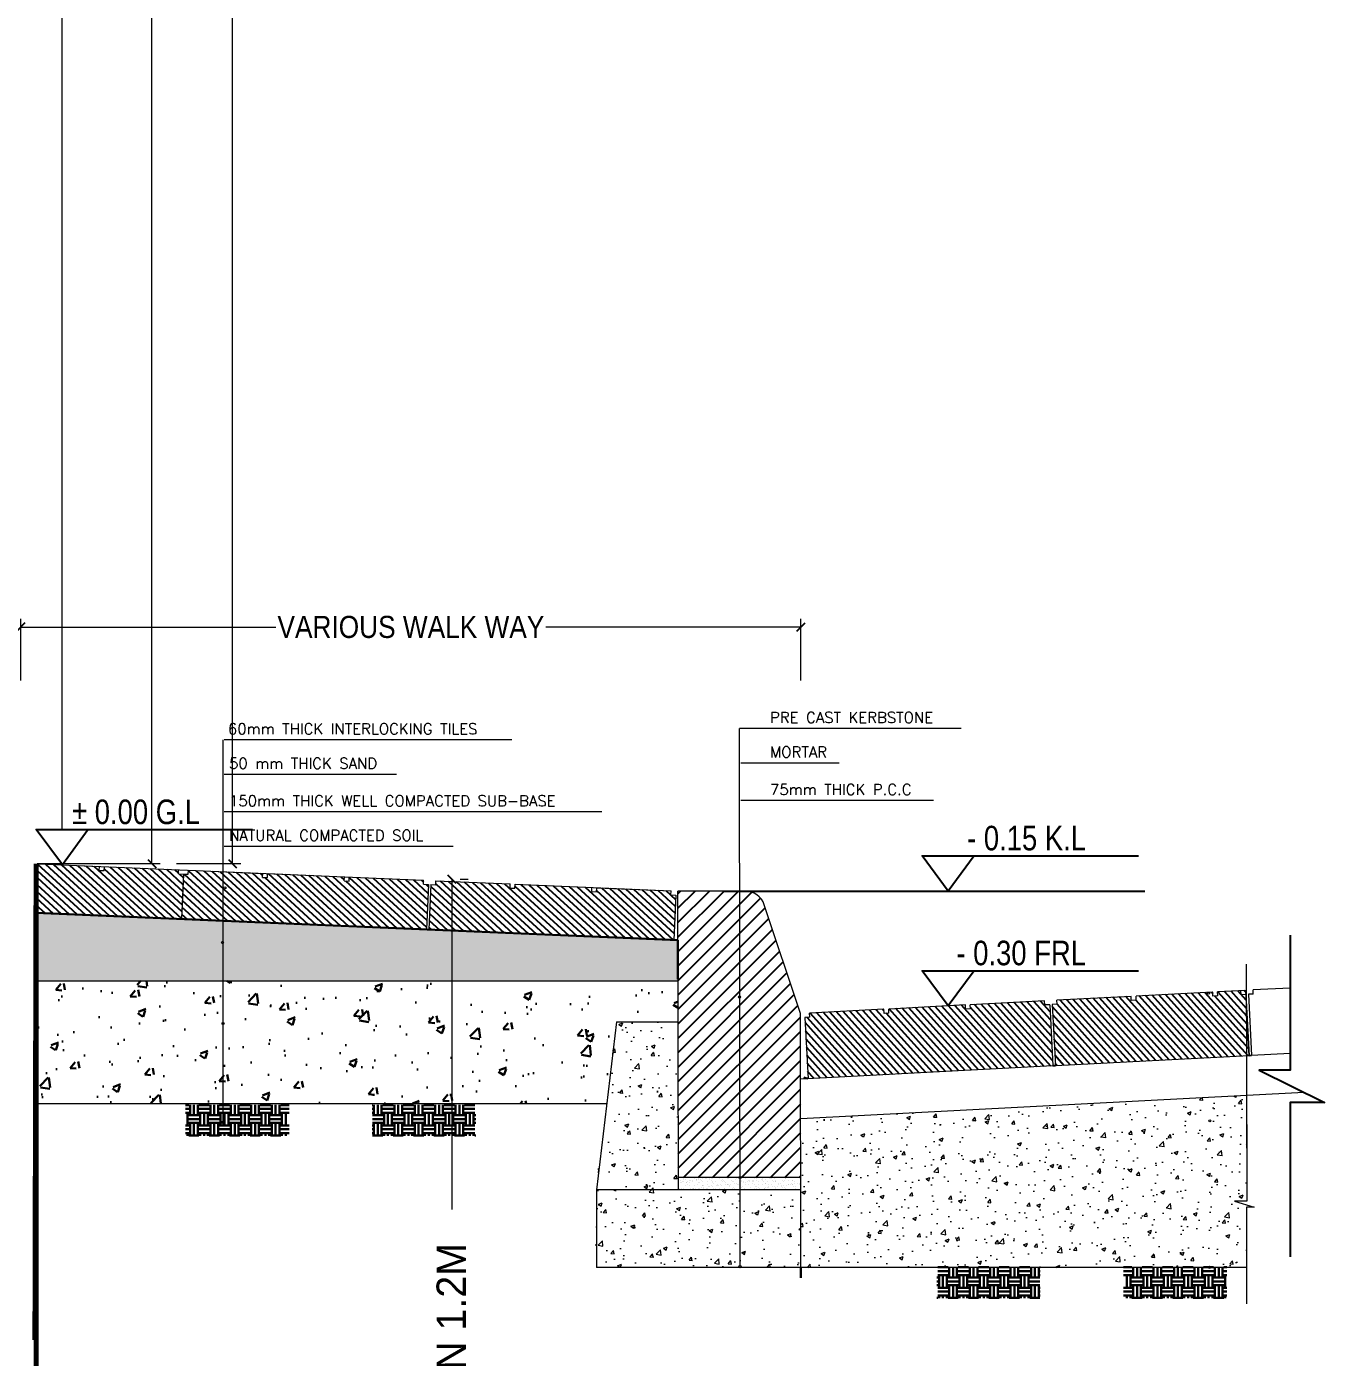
# Model space of a CAD drawing. Header units: centimetres. Extents: x 7997 to 116674, y 1017 to 13844.
# Drawn here: x 111344 to 112137, y 8931 to 9744 of the extents above; entities that cross this region are included whole.
import ezdxf

# ---------------------------------------------------------------- set-up
doc = ezdxf.new("R2010")
doc.units = ezdxf.units.CM
doc.header["$LTSCALE"] = 200
doc.header["$PDMODE"] = 2
for name, color, linetype in [('A_DIM-AXIS', 1, 'Continuous'), ('COL', 1, 'Continuous'), ('DIM', 11, 'Continuous'), ('L-LANDSCAPE', 11, 'Continuous'), ('MAMBARENE', 7, 'Continuous')]:
    doc.layers.add(name, color=color, linetype=linetype)
for name, color, linetype, lineweight in [('HAT', 8, 'Continuous', 9), ('HATCH', 8, 'Continuous', 5), ('TEXT', 6, 'Continuous', 18), ('W', 2, 'Continuous', 20), ('WALL', 3, 'Continuous', 25), ('WLL', 6, 'Continuous', 30)]:
    doc.layers.add(name, color=color, linetype=linetype, lineweight=lineweight)
doc.styles.add('ROMANS', font='romans.shx', dxfattribs={"width": 0.8})
doc.styles.add('T2', font='')
doc.styles.add('XX-Z6-101$0$Arial-0.8', font='arial.ttf', dxfattribs={"width": 0.8})
doc.styles.get('T2').set_extended_font_data('Elisia')
doc.dimstyles.new('5TH', dxfattribs={"dimtxt": 18, "dimasz": 5, "dimexe": 5, "dimexo": 10, "dimgap": 1, "dimtad": 0, "dimdec": 0, "dimlfac": 0.2, "dimdsep": 46, "dimtxsty": 'T2', "dimblk1": 'OBLIQUE', "dimblk2": 'OBLIQUE', "dimsah": 1, "dimcen": 0.09, "dimclrd": 4, "dimclre": 4, "dimclrt": 11, "dimadec": 0, "dimazin": 0, "dimtfac": 1, "dimtdec": 0, "dimtofl": 0, "dimtmove": 1, "dimatfit": 2, "dimldrblk": 'OPEN30', "dimfxl": 0, "dimtolj": 1, "dimtzin": 0, "dimlwd": 5, "dimlwe": 5, "dimarcsym": 0})
doc.dimstyles.new('NORMAL', dxfattribs={"dimtxt": 18, "dimasz": 5, "dimexe": 5, "dimexo": 5, "dimgap": 1, "dimtad": 0, "dimdec": 0, "dimdsep": 46, "dimtxsty": 'T2', "dimblk1": 'OBLIQUE', "dimblk2": 'OBLIQUE', "dimsah": 1, "dimcen": 0.09, "dimclrd": 4, "dimclre": 4, "dimclrt": 6, "dimadec": 0, "dimazin": 0, "dimtfac": 1, "dimtdec": 0, "dimtofl": 0, "dimtmove": 1, "dimatfit": 2, "dimldrblk": 'OPEN30', "dimfxl": 0, "dimtolj": 1, "dimtzin": 0, "dimlwd": 5, "dimlwe": 5, "dimarcsym": 0})

# ---------------------------------------------------------------- blocks, each defined once
blk = doc.blocks.new('_OBLIQUE')
at = {"color": 0, "linetype": 'ByBlock'}
blk.add_line((-0.5, -0.5), (0.5, 0.5), dxfattribs=at)
blk = doc.blocks.new('*D1569')
at = {"layer": 'COL', "color": 4, "lineweight": 5, "transparency": 16777216}
for p, q in [((111350.91, 10533.1), (111426, 10533.1)), ((111421, 10533.1), (111421, 9907.01)), ((111421, 9232.64), (111421, 9858.73)), ((111350.91, 9232.64), (111426, 9232.64))]:
    blk.add_line(p, q, dxfattribs=at)
at = {"layer": 'Defpoints', "color": 0, "transparency": 16777216}
for p in [(111340.91, 10533.1, 0.17), (111340.91, 9232.64), (111421, 9232.64)]:
    blk.add_point(p, dxfattribs=at)
at = {"layer": 'COL', "color": 4, "lineweight": 5, "transparency": 16777216, "xscale": 5, "yscale": 5, "zscale": 5}
for p, rotation in [((111421, 10533.1), 90), ((111421, 9232.64), 270)]:
    blk.add_blockref('_OBLIQUE', p, dxfattribs=dict(at, rotation=rotation))
at = {"layer": 'COL', "color": 11, "transparency": 16777216, "insert": (111421, 9882.87), "char_height": 18, "attachment_point": 5, "rotation": 90, "style": 'T2'}
blk.add_mtext('\\A1;260', dxfattribs=at)
blk = doc.blocks.new('_Open30')
at = {"color": 0, "linetype": 'ByBlock', "lineweight": -2}
for p, q in [((-1, 0.27), (0, 0)), ((0, 0), (-1, -0.27)), ((0, 0), (-1, 0))]:
    blk.add_line(p, q, dxfattribs=at)
blk = doc.blocks.new('*D1570')
at = {"layer": 'COL', "color": 4, "lineweight": 5, "transparency": 16777216}
for p, q in [((111436, 10633.1), (111475.25, 10633.1)), ((111470.25, 10633.1), (111470.25, 9957.01)), ((111470.25, 9232.64), (111470.25, 9908.73)), ((111436, 9232.64), (111475.25, 9232.64))]:
    blk.add_line(p, q, dxfattribs=at)
at = {"layer": 'Defpoints', "color": 0, "transparency": 16777216}
for p in [(111426, 10633.1, 0.17), (111426, 9232.64), (111470.25, 9232.64)]:
    blk.add_point(p, dxfattribs=at)
at = {"layer": 'COL', "color": 4, "lineweight": 5, "transparency": 16777216, "xscale": 5, "yscale": 5, "zscale": 5}
for p, rotation in [((111470.25, 10633.1), 90), ((111470.25, 9232.64), 270)]:
    blk.add_blockref('_OBLIQUE', p, dxfattribs=dict(at, rotation=rotation))
at = {"layer": 'COL', "color": 11, "transparency": 16777216, "insert": (111470.25, 9932.87), "char_height": 18, "attachment_point": 5, "rotation": 90, "style": 'T2'}
blk.add_mtext('\\A1;280', dxfattribs=at)
blk = doc.blocks.new('*X1551')
at = {"color": 0}
for p, q in [((-5507.6, 1093.8), (-5500, 1093.8)), ((-5507.6, 1084.4), (-5500, 1084.4)), ((-5507.6, 1075), (-5500, 1075)), ((-5496.9, 1071.9), (-5496.9, 1094.5)), ((-5487.5, 1071.9), (-5487.5, 1094.5)), ((-5478.1, 1071.9), (-5478.1, 1094.5)), ((-5475, 1093.8), (-5450, 1093.8)), ((-5475, 1084.4), (-5450, 1084.4)), ((-5475, 1075), (-5450, 1075)), ((-5446.9, 1071.9), (-5446.9, 1094.5)), ((-5437.5, 1071.9), (-5437.5, 1094.5)), ((-5428.1, 1071.9), (-5428.1, 1094.5)), ((-5425, 1093.8), (-5400, 1093.8)), ((-5425, 1084.4), (-5400, 1084.4)), ((-5425, 1075), (-5400, 1075)), ((-5396.9, 1071.9), (-5396.9, 1094.5)), ((-5387.5, 1071.9), (-5387.5, 1094.5)), ((-5378.1, 1071.9), (-5378.1, 1094.5)), ((-5375, 1093.8), (-5350, 1093.8)), ((-5375, 1084.4), (-5350, 1084.4)), ((-5375, 1075), (-5350, 1075)), ((-5346.9, 1071.9), (-5346.9, 1094.5)), ((-5337.5, 1071.9), (-5337.5, 1094.5)), ((-5328.1, 1071.9), (-5328.1, 1094.5)), ((-5325, 1093.8), (-5300, 1093.8)), ((-5325, 1084.4), (-5300, 1084.4)), ((-5325, 1075), (-5300, 1075)), ((-5296.9, 1071.9), (-5296.9, 1094.5)), ((-5287.5, 1071.9), (-5287.5, 1094.5)), ((-5278.1, 1071.9), (-5278.1, 1094.5)), ((-5275, 1093.8), (-5254.4, 1093.8)), ((-5275, 1084.4), (-5254.4, 1084.4)), ((-5275, 1075), (-5254.4, 1075)), ((-5050.8, 1093.8), (-5050, 1093.8)), ((-5050.8, 1084.4), (-5050, 1084.4)), ((-5050.8, 1075), (-5050, 1075)), ((-5046.9, 1071.9), (-5046.9, 1094.5)), ((-5037.5, 1071.9), (-5037.5, 1094.5)), ((-5028.1, 1071.9), (-5028.1, 1094.5)), ((-5025, 1093.8), (-5000, 1093.8)), ((-5025, 1084.4), (-5000, 1084.4)), ((-5025, 1075), (-5000, 1075)), ((-4996.9, 1071.9), (-4996.9, 1094.5)), ((-4987.5, 1071.9), (-4987.5, 1094.5)), ((-4978.1, 1071.9), (-4978.1, 1094.5)), ((-4975, 1093.8), (-4950, 1093.8)), ((-4975, 1084.4), (-4950, 1084.4)), ((-4975, 1075), (-4950, 1075)), ((-4946.9, 1071.9), (-4946.9, 1094.5)), ((-4937.5, 1071.9), (-4937.5, 1094.5)), ((-4928.1, 1071.9), (-4928.1, 1094.5)), ((-4925, 1093.8), (-4900, 1093.8)), ((-4925, 1084.4), (-4900, 1084.4)), ((-4925, 1075), (-4900, 1075)), ((-4896.9, 1071.9), (-4896.9, 1094.5)), ((-4887.5, 1071.9), (-4887.5, 1094.5)), ((-4878.1, 1071.9), (-4878.1, 1094.5)), ((-4875, 1093.8), (-4850, 1093.8)), ((-4875, 1084.4), (-4850, 1084.4)), ((-4875, 1075), (-4850, 1075)), ((-4846.9, 1071.9), (-4846.9, 1094.5)), ((-4837.5, 1071.9), (-4837.5, 1094.5)), ((-4828.1, 1071.9), (-4828.1, 1094.5)), ((-4825, 1093.8), (-4800, 1093.8)), ((-4825, 1084.4), (-4800, 1084.4)), ((-4825, 1075), (-4800, 1075)), ((-5507.6, 1043.8), (-5500, 1043.8)), ((-5503.1, 1046.9), (-5503.1, 1071.9)), ((-5500, 1068.8), (-5475, 1068.8)), ((-5500, 1059.4), (-5475, 1059.4)), ((-5500, 1050), (-5475, 1050)), ((-5496.9, 1021.9), (-5496.9, 1046.9)), ((-5487.5, 1021.9), (-5487.5, 1046.9)), ((-5478.1, 1021.9), (-5478.1, 1046.9)), ((-5475, 1043.8), (-5450, 1043.8)), ((-5471.9, 1046.9), (-5471.9, 1071.9)), ((-5462.5, 1046.9), (-5462.5, 1071.9)), ((-5453.1, 1046.9), (-5453.1, 1071.9)), ((-5450, 1068.8), (-5425, 1068.8)), ((-5450, 1059.4), (-5425, 1059.4)), ((-5450, 1050), (-5425, 1050)), ((-5446.9, 1021.9), (-5446.9, 1046.9)), ((-5437.5, 1021.9), (-5437.5, 1046.9)), ((-5428.1, 1021.9), (-5428.1, 1046.9)), ((-5425, 1043.8), (-5400, 1043.8)), ((-5421.9, 1046.9), (-5421.9, 1071.9)), ((-5412.5, 1046.9), (-5412.5, 1071.9)), ((-5403.1, 1046.9), (-5403.1, 1071.9)), ((-5400, 1068.8), (-5375, 1068.8)), ((-5400, 1059.4), (-5375, 1059.4)), ((-5400, 1050), (-5375, 1050)), ((-5396.9, 1021.9), (-5396.9, 1046.9)), ((-5387.5, 1021.9), (-5387.5, 1046.9)), ((-5378.1, 1021.9), (-5378.1, 1046.9)), ((-5375, 1043.8), (-5350, 1043.8)), ((-5371.9, 1046.9), (-5371.9, 1071.9)), ((-5362.5, 1046.9), (-5362.5, 1071.9)), ((-5353.1, 1046.9), (-5353.1, 1071.9)), ((-5350, 1068.8), (-5325, 1068.8)), ((-5350, 1059.4), (-5325, 1059.4)), ((-5350, 1050), (-5325, 1050)), ((-5346.9, 1021.9), (-5346.9, 1046.9)), ((-5337.5, 1021.9), (-5337.5, 1046.9)), ((-5328.1, 1021.9), (-5328.1, 1046.9)), ((-5325, 1043.8), (-5300, 1043.8)), ((-5321.9, 1046.9), (-5321.9, 1071.9)), ((-5312.5, 1046.9), (-5312.5, 1071.9)), ((-5303.1, 1046.9), (-5303.1, 1071.9)), ((-5300, 1068.8), (-5275, 1068.8)), ((-5300, 1059.4), (-5275, 1059.4)), ((-5300, 1050), (-5275, 1050)), ((-5296.9, 1021.9), (-5296.9, 1046.9)), ((-5287.5, 1021.9), (-5287.5, 1046.9)), ((-5278.1, 1021.9), (-5278.1, 1046.9)), ((-5275, 1043.8), (-5254.4, 1043.8)), ((-5271.9, 1046.9), (-5271.9, 1071.9)), ((-5262.5, 1046.9), (-5262.5, 1071.9)), ((-5050.8, 1043.8), (-5050, 1043.8)), ((-5050, 1068.8), (-5025, 1068.8)), ((-5050, 1059.4), (-5025, 1059.4)), ((-5050, 1050), (-5025, 1050)), ((-5046.9, 1021.9), (-5046.9, 1046.9)), ((-5037.5, 1021.9), (-5037.5, 1046.9)), ((-5028.1, 1021.9), (-5028.1, 1046.9)), ((-5025, 1043.8), (-5000, 1043.8)), ((-5021.9, 1046.9), (-5021.9, 1071.9)), ((-5012.5, 1046.9), (-5012.5, 1071.9)), ((-5003.1, 1046.9), (-5003.1, 1071.9)), ((-5000, 1068.8), (-4975, 1068.8)), ((-5000, 1059.4), (-4975, 1059.4)), ((-5000, 1050), (-4975, 1050)), ((-4996.9, 1021.9), (-4996.9, 1046.9)), ((-4987.5, 1021.9), (-4987.5, 1046.9)), ((-4978.1, 1021.9), (-4978.1, 1046.9)), ((-4975, 1043.8), (-4950, 1043.8)), ((-4971.9, 1046.9), (-4971.9, 1071.9)), ((-4962.5, 1046.9), (-4962.5, 1071.9)), ((-4953.1, 1046.9), (-4953.1, 1071.9)), ((-4950, 1068.8), (-4925, 1068.8)), ((-4950, 1059.4), (-4925, 1059.4)), ((-4950, 1050), (-4925, 1050)), ((-4946.9, 1021.9), (-4946.9, 1046.9)), ((-4937.5, 1021.9), (-4937.5, 1046.9)), ((-4928.1, 1021.9), (-4928.1, 1046.9)), ((-4925, 1043.8), (-4900, 1043.8)), ((-4921.9, 1046.9), (-4921.9, 1071.9)), ((-4912.5, 1046.9), (-4912.5, 1071.9)), ((-4903.1, 1046.9), (-4903.1, 1071.9)), ((-4900, 1068.8), (-4875, 1068.8)), ((-4900, 1059.4), (-4875, 1059.4)), ((-4900, 1050), (-4875, 1050)), ((-4896.9, 1021.9), (-4896.9, 1046.9)), ((-4887.5, 1021.9), (-4887.5, 1046.9)), ((-4878.1, 1021.9), (-4878.1, 1046.9)), ((-4875, 1043.8), (-4850, 1043.8)), ((-4871.9, 1046.9), (-4871.9, 1071.9)), ((-4862.5, 1046.9), (-4862.5, 1071.9)), ((-4853.1, 1046.9), (-4853.1, 1071.9)), ((-4850, 1068.8), (-4825, 1068.8)), ((-4850, 1059.4), (-4825, 1059.4)), ((-4850, 1050), (-4825, 1050)), ((-4846.9, 1021.9), (-4846.9, 1046.9)), ((-4837.5, 1021.9), (-4837.5, 1046.9)), ((-4828.1, 1021.9), (-4828.1, 1046.9)), ((-4825, 1043.8), (-4800, 1043.8)), ((-4821.9, 1046.9), (-4821.9, 1071.9)), ((-4812.5, 1046.9), (-4812.5, 1071.9)), ((-4803.1, 1046.9), (-4803.1, 1071.9)), ((-4800, 1068.8), (-4797.5, 1068.8)), ((-4800, 1059.4), (-4797.5, 1059.4)), ((-4800, 1050), (-4797.5, 1050)), ((-5507.6, 1034.4), (-5500, 1034.4)), ((-5507.6, 1025), (-5500, 1025)), ((-5503.1, 1018.4), (-5503.1, 1021.9)), ((-5500, 1018.8), (-5475, 1018.8)), ((-5475, 1034.4), (-5450, 1034.4)), ((-5475, 1025), (-5450, 1025)), ((-5471.9, 1018.4), (-5471.9, 1021.9)), ((-5462.5, 1018.4), (-5462.5, 1021.9)), ((-5453.1, 1018.4), (-5453.1, 1021.9)), ((-5450, 1018.8), (-5425, 1018.8)), ((-5425, 1034.4), (-5400, 1034.4)), ((-5425, 1025), (-5400, 1025)), ((-5421.9, 1018.4), (-5421.9, 1021.9)), ((-5412.5, 1018.4), (-5412.5, 1021.9)), ((-5403.1, 1018.4), (-5403.1, 1021.9)), ((-5400, 1018.8), (-5375, 1018.8)), ((-5375, 1034.4), (-5350, 1034.4)), ((-5375, 1025), (-5350, 1025)), ((-5371.9, 1018.4), (-5371.9, 1021.9)), ((-5362.5, 1018.4), (-5362.5, 1021.9)), ((-5353.1, 1018.4), (-5353.1, 1021.9)), ((-5350, 1018.8), (-5325, 1018.8)), ((-5325, 1034.4), (-5300, 1034.4)), ((-5325, 1025), (-5300, 1025)), ((-5321.9, 1018.4), (-5321.9, 1021.9)), ((-5312.5, 1018.4), (-5312.5, 1021.9)), ((-5303.1, 1018.4), (-5303.1, 1021.9)), ((-5300, 1018.8), (-5275, 1018.8)), ((-5275, 1034.4), (-5254.4, 1034.4)), ((-5275, 1025), (-5254.4, 1025)), ((-5271.9, 1018.4), (-5271.9, 1021.9)), ((-5262.5, 1018.4), (-5262.5, 1021.9)), ((-5050.8, 1034.4), (-5050, 1034.4)), ((-5050.8, 1025), (-5050, 1025)), ((-5050, 1018.8), (-5025, 1018.8)), ((-5025, 1034.4), (-5000, 1034.4)), ((-5025, 1025), (-5000, 1025)), ((-5021.9, 1018.4), (-5021.9, 1021.9)), ((-5012.5, 1018.4), (-5012.5, 1021.9)), ((-5003.1, 1018.4), (-5003.1, 1021.9)), ((-5000, 1018.8), (-4975, 1018.8)), ((-4975, 1034.4), (-4950, 1034.4)), ((-4975, 1025), (-4950, 1025)), ((-4971.9, 1018.4), (-4971.9, 1021.9)), ((-4962.5, 1018.4), (-4962.5, 1021.9)), ((-4953.1, 1018.4), (-4953.1, 1021.9)), ((-4950, 1018.8), (-4925, 1018.8)), ((-4925, 1034.4), (-4900, 1034.4)), ((-4925, 1025), (-4900, 1025)), ((-4921.9, 1018.4), (-4921.9, 1021.9)), ((-4912.5, 1018.4), (-4912.5, 1021.9)), ((-4903.1, 1018.4), (-4903.1, 1021.9)), ((-4900, 1018.8), (-4875, 1018.8)), ((-4875, 1034.4), (-4850, 1034.4)), ((-4875, 1025), (-4850, 1025)), ((-4871.9, 1018.4), (-4871.9, 1021.9)), ((-4862.5, 1018.4), (-4862.5, 1021.9)), ((-4853.1, 1018.4), (-4853.1, 1021.9)), ((-4850, 1018.8), (-4825, 1018.8)), ((-4825, 1034.4), (-4800, 1034.4)), ((-4825, 1025), (-4800, 1025)), ((-4821.9, 1018.4), (-4821.9, 1021.9)), ((-4812.5, 1018.4), (-4812.5, 1021.9)), ((-4803.1, 1018.4), (-4803.1, 1021.9)), ((-4800, 1018.8), (-4797.5, 1018.8))]:
    blk.add_line(p, q, dxfattribs=at)
blk = doc.blocks.new('*X1552')
at = {"color": 0}
for p, q in [((-300.9, 3550.3), (-300.9, 3550.3)), ((-273.7, 3550.7), (-273.7, 3550.7)), ((-252.8, 3551), (-252.8, 3551)), ((-246.6, 3550.9), (-246.6, 3550.9)), ((-242.4, 3551.5), (-242.4, 3551.5)), ((-235.9, 3552.3), (-235.9, 3552.3)), ((-232.3, 3550.9), (-232.3, 3550.9)), ((-225, 3553.8), (-225, 3553.8)), ((-220.9, 3554.3), (-220.9, 3554.3)), ((-214.4, 3555.2), (-214.4, 3555.2)), ((-210.7, 3551.6), (-210.7, 3551.6)), ((-189.7, 3551.9), (-189.7, 3551.9)), ((-178.9, 3554.7), (-178.9, 3554.7)), ((-169.3, 3551.8), (-169.3, 3551.8)), ((-147.9, 3555.4), (-147.9, 3555.4)), ((-147.7, 3552.6), (-147.7, 3552.6)), ((-126.7, 3552.9), (-126.7, 3552.9)), ((-115.9, 3555.1), (-115.9, 3555.1)), ((-114.4, 3553.7), (-114.4, 3553.7)), ((-106.3, 3552.8), (-106.3, 3552.8)), ((-88.5, 3551), (-88.5, 3551)), ((-84.7, 3553.5), (-84.7, 3553.5)), ((-84.3, 3551.6), (-84.3, 3551.6)), ((-83.4, 3554.4), (-83.4, 3554.4)), ((-77.8, 3552.4), (-77.8, 3552.4)), ((-66.9, 3553.9), (-66.9, 3553.9)), ((-63.7, 3553.8), (-63.7, 3553.8)), ((-62.8, 3554.4), (-62.8, 3554.4)), ((-56.2, 3555.3), (-56.2, 3555.3)), ((-51.4, 3554.1), (-51.4, 3554.1)), ((-49.9, 3552.8), (-49.9, 3552.8)), ((-43.2, 3553.7), (-43.2, 3553.7)), ((-21.6, 3554.5), (-21.6, 3554.5)), ((-18.9, 3553.4), (-18.9, 3553.4)), ((-311.2, 3542.4), (-311.2, 3542.4)), ((-308.6, 3528.3), (-308.6, 3528.3)), ((-307, 3543), (-307, 3543)), ((-306.4, 3547.3), (-306.4, 3547.3)), ((-304.9, 3542.5), (-304.9, 3542.5)), ((-304.4, 3527.1), (-304.4, 3527.1)), ((-303, 3545.2), (-303, 3545.2)), ((-300.5, 3543.8), (-300.5, 3543.8)), ((-299.9, 3527.3), (-299.9, 3527.3)), ((-295.3, 3549.9), (-295.3, 3549.9)), ((-294.8, 3534.5), (-294.8, 3534.5)), ((-293, 3543), (-293, 3543)), ((-291.5, 3541.7), (-291.5, 3541.7)), ((-290.9, 3537.5), (-290.9, 3537.5)), ((-289.6, 3545.3), (-289.6, 3545.3)), ((-285.5, 3545.8), (-285.5, 3545.8)), ((-284.5, 3535.3), (-284.5, 3535.3)), ((-284, 3542.8), (-284, 3542.8)), ((-283.5, 3527.4), (-283.5, 3527.4)), ((-282.3, 3525.5), (-282.3, 3525.5)), ((-281.5, 3547.4), (-281.5, 3547.4)), ((-279, 3546.7), (-279, 3546.7)), ((-278.1, 3545.2), (-278.1, 3545.2)), ((-278.1, 3526.1), (-278.1, 3526.1)), ((-276.6, 3528), (-276.6, 3528)), ((-275.1, 3526.6), (-275.1, 3526.6)), ((-275, 3527.4), (-275, 3527.4)), ((-273.2, 3535.3), (-273.2, 3535.3)), ((-271.6, 3526.9), (-271.6, 3526.9)), ((-268.9, 3550), (-268.9, 3550)), ((-268.1, 3548.1), (-268.1, 3548.1)), ((-267.4, 3548.7), (-267.4, 3548.7)), ((-266, 3537.5), (-266, 3537.5)), ((-263.9, 3548.6), (-263.9, 3548.6)), ((-263.5, 3542.7), (-263.5, 3542.7)), ((-263, 3527.3), (-263, 3527.3)), ((-260.7, 3528.3), (-260.7, 3528.3)), ((-260.5, 3542.3), (-260.5, 3542.3)), ((-257.4, 3549.5), (-257.4, 3549.5)), ((-256.6, 3547.4), (-256.6, 3547.4)), ((-256.6, 3528.9), (-256.6, 3528.9)), ((-253.2, 3545.3), (-253.2, 3545.3)), ((-252.5, 3535), (-252.5, 3535)), ((-252.2, 3535.5), (-252.2, 3535.5)), ((-251, 3533.7), (-251, 3533.7)), ((-250.1, 3529.8), (-250.1, 3529.8)), ((-250.1, 3527.4), (-250.1, 3527.4)), ((-244.1, 3527.3), (-244.1, 3527.3)), ((-241.9, 3543.5), (-241.9, 3543.5)), ((-241.4, 3528), (-241.4, 3528)), ((-241.1, 3537.6), (-241.1, 3537.6)), ((-239.2, 3531.2), (-239.2, 3531.2)), ((-236.4, 3549.3), (-236.4, 3549.3)), ((-235, 3531.7), (-235, 3531.7)), ((-231.8, 3535.4), (-231.8, 3535.4)), ((-231.7, 3547.5), (-231.7, 3547.5)), ((-228.5, 3542), (-228.5, 3542)), ((-228.5, 3532.6), (-228.5, 3532.6)), ((-228.3, 3545.3), (-228.3, 3545.3)), ((-227, 3540.7), (-227, 3540.7)), ((-225.2, 3527.5), (-225.2, 3527.5)), ((-221, 3543.7), (-221, 3543.7)), ((-220.5, 3528.3), (-220.5, 3528.3)), ((-220, 3534.3), (-220, 3534.3)), ((-217.7, 3534), (-217.7, 3534)), ((-216.1, 3537.6), (-216.1, 3537.6)), ((-213.5, 3534.6), (-213.5, 3534.6)), ((-212.1, 3527), (-212.1, 3527)), ((-210.6, 3525.7), (-210.6, 3525.7)), ((-210.2, 3536.2), (-210.2, 3536.2)), ((-207, 3535.4), (-207, 3535.4)), ((-206.7, 3547.5), (-206.7, 3547.5)), ((-204.4, 3549.1), (-204.4, 3549.1)), ((-203.4, 3545.4), (-203.4, 3545.4)), ((-202.9, 3547.7), (-202.9, 3547.7)), ((-200.5, 3543.6), (-200.5, 3543.6)), ((-200.3, 3527.5), (-200.3, 3527.5)), ((-200, 3528.2), (-200, 3528.2)), ((-196.1, 3536.9), (-196.1, 3536.9)), ((-196, 3541.3), (-196, 3541.3)), ((-192, 3537.4), (-192, 3537.4)), ((-191.2, 3537.6), (-191.2, 3537.6)), ((-189.2, 3536.5), (-189.2, 3536.5)), ((-188, 3534), (-188, 3534)), ((-186.5, 3532.7), (-186.5, 3532.7)), ((-185.5, 3538.3), (-185.5, 3538.3)), ((-181.8, 3547.6), (-181.8, 3547.6)), ((-179.6, 3526.3), (-179.6, 3526.3)), ((-178.9, 3544.4), (-178.9, 3544.4)), ((-178.5, 3545.4), (-178.5, 3545.4)), ((-178.4, 3529), (-178.4, 3529)), ((-175.4, 3527.5), (-175.4, 3527.5)), ((-174.6, 3539.7), (-174.6, 3539.7)), ((-171.9, 3548.3), (-171.9, 3548.3)), ((-170.4, 3540.2), (-170.4, 3540.2)), ((-168.8, 3536.4), (-168.8, 3536.4)), ((-166.3, 3537.7), (-166.3, 3537.7)), ((-158, 3544.7), (-158, 3544.7)), ((-157.5, 3529.3), (-157.5, 3529.3)), ((-156.9, 3547.6), (-156.9, 3547.6)), ((-155.5, 3533.3), (-155.5, 3533.3)), ((-153.5, 3545.5), (-153.5, 3545.5)), ((-153.1, 3542.5), (-153.1, 3542.5)), ((-150.5, 3527.6), (-150.5, 3527.6)), ((-148.9, 3543.1), (-148.9, 3543.1)), ((-147.6, 3526), (-147.6, 3526)), ((-147.2, 3537.2), (-147.2, 3537.2)), ((-142.4, 3543.9), (-142.4, 3543.9)), ((-141.4, 3537.7), (-141.4, 3537.7)), ((-139.9, 3548.1), (-139.9, 3548.1)), ((-138.4, 3546.7), (-138.4, 3546.7)), ((-137.5, 3544.6), (-137.5, 3544.6)), ((-137, 3529.2), (-137, 3529.2)), ((-132, 3547.7), (-132, 3547.7)), ((-131.5, 3545.4), (-131.5, 3545.4)), ((-131.5, 3540.3), (-131.5, 3540.3)), ((-128.6, 3545.5), (-128.6, 3545.5)), ((-127.4, 3545.9), (-127.4, 3545.9)), ((-126.2, 3537.4), (-126.2, 3537.4)), ((-125.5, 3527.6), (-125.5, 3527.6)), ((-124.1, 3525.6), (-124.1, 3525.6)), ((-123.5, 3533), (-123.5, 3533)), ((-122.2, 3525.5), (-122.2, 3525.5)), ((-122.1, 3531.7), (-122.1, 3531.7)), ((-120.9, 3546.8), (-120.9, 3546.8)), ((-120, 3526.2), (-120, 3526.2)), ((-116.5, 3537.8), (-116.5, 3537.8)), ((-115.9, 3545.4), (-115.9, 3545.4)), ((-115.4, 3529.9), (-115.4, 3529.9)), ((-113.5, 3527), (-113.5, 3527)), ((-110, 3548.2), (-110, 3548.2)), ((-107.4, 3547.4), (-107.4, 3547.4)), ((-107.1, 3547.7), (-107.1, 3547.7)), ((-105.8, 3548.7), (-105.8, 3548.7)), ((-105.8, 3537.3), (-105.8, 3537.3)), ((-103.7, 3545.6), (-103.7, 3545.6)), ((-102.6, 3528.4), (-102.6, 3528.4)), ((-100.6, 3527.7), (-100.6, 3527.7)), ((-99.5, 3540.1), (-99.5, 3540.1)), ((-99.3, 3549.6), (-99.3, 3549.6)), ((-98.4, 3529), (-98.4, 3529)), ((-98, 3538.7), (-98, 3538.7)), ((-97.3, 3525.5), (-97.3, 3525.5)), ((-95, 3545.6), (-95, 3545.6)), ((-94.5, 3530.2), (-94.5, 3530.2)), ((-91.9, 3529.9), (-91.9, 3529.9)), ((-91.6, 3537.8), (-91.6, 3537.8)), ((-91, 3532.3), (-91, 3532.3)), ((-84.1, 3538.1), (-84.1, 3538.1)), ((-82.2, 3547.8), (-82.2, 3547.8)), ((-81.1, 3531.3), (-81.1, 3531.3)), ((-78.8, 3545.6), (-78.8, 3545.6)), ((-76.9, 3531.8), (-76.9, 3531.8)), ((-75.7, 3527.7), (-75.7, 3527.7)), ((-75.4, 3547.1), (-75.4, 3547.1)), ((-74.5, 3545.5), (-74.5, 3545.5)), ((-74, 3545.7), (-74, 3545.7)), ((-74, 3530.1), (-74, 3530.1)), ((-72.3, 3525.6), (-72.3, 3525.6)), ((-70.4, 3532.7), (-70.4, 3532.7)), ((-67, 3539.4), (-67, 3539.4)), ((-66.7, 3537.9), (-66.7, 3537.9)), ((-63.2, 3538.4), (-63.2, 3538.4)), ((-59.5, 3534.1), (-59.5, 3534.1)), ((-59, 3532.1), (-59, 3532.1)), ((-57.6, 3530.7), (-57.6, 3530.7)), ((-57.3, 3547.8), (-57.3, 3547.8)), ((-55.4, 3534.7), (-55.4, 3534.7)), ((-53.9, 3545.7), (-53.9, 3545.7)), ((-52.9, 3546.3), (-52.9, 3546.3)), ((-52.4, 3530.9), (-52.4, 3530.9)), ((-50.8, 3527.8), (-50.8, 3527.8)), ((-48.9, 3535.5), (-48.9, 3535.5)), ((-47.4, 3525.6), (-47.4, 3525.6)), ((-42.9, 3546.4), (-42.9, 3546.4)), ((-42.7, 3538.3), (-42.7, 3538.3)), ((-41.7, 3537.9), (-41.7, 3537.9)), ((-38, 3537), (-38, 3537)), ((-35, 3539.1), (-35, 3539.1)), ((-33.8, 3537.5), (-33.8, 3537.5)), ((-33.5, 3537.7), (-33.5, 3537.7)), ((-32.4, 3547.8), (-32.4, 3547.8)), ((-32, 3546.6), (-32, 3546.6)), ((-31.5, 3531.2), (-31.5, 3531.2)), ((-29, 3545.7), (-29, 3545.7)), ((-27.3, 3538.4), (-27.3, 3538.4)), ((-26.5, 3531.4), (-26.5, 3531.4)), ((-25.9, 3527.8), (-25.9, 3527.8)), ((-22.5, 3525.7), (-22.5, 3525.7)), ((-21.1, 3539.1), (-21.1, 3539.1)), ((-16.8, 3538), (-16.8, 3538)), ((-16.5, 3539.8), (-16.5, 3539.8))]:
    blk.add_line(p, q, dxfattribs=at)
blk = doc.blocks.new('*D1578')
at = {"layer": 'Defpoints', "color": 0, "transparency": 16777216}
for p in [(111604.27, 9223.04), (111490.94, 8640.93), (111604.27, 8640.93)]:
    blk.add_point(p, dxfattribs=at)
at = {"layer": 'DIM', "color": 4, "lineweight": 5, "transparency": 16777216}
for p, q in [((111604.27, 9223.04), (111604.27, 9021.26)), ((111614.27, 9223.04), (111609.27, 9223.04)), ((111604.27, 8640.93), (111604.27, 8718.4)), ((111500.94, 8640.93), (111609.27, 8640.93))]:
    blk.add_line(p, q, dxfattribs=at)
at = {"layer": 'DIM', "color": 4, "lineweight": 5, "transparency": 16777216, "xscale": 5, "yscale": 5, "zscale": 5}
for p, rotation in [((111604.27, 9223.04), 90), ((111604.27, 8640.93), 270)]:
    blk.add_blockref('_OBLIQUE', p, dxfattribs=dict(at, rotation=rotation))
at = {"layer": 'DIM', "color": 11, "transparency": 16777216, "insert": (111603.97, 8869.83), "char_height": 18, "attachment_point": 5, "rotation": 90, "style": 'T2'}
blk.add_mtext('\\A1;NOT MORE THAN 1.2M', dxfattribs=at)
blk = doc.blocks.new('*D1563')
at = {"layer": 'Defpoints', "color": 0, "transparency": 16777216}
for p in [(111340.91, 9377.18), (111340.91, 9339.59), (111817.46, 9339.59, 0.04)]:
    blk.add_point(p, dxfattribs=at)
at = {"layer": 'WALL', "color": 4, "lineweight": 5, "transparency": 16777216}
for p, q in [((111340.91, 9344.59), (111340.91, 9382.18)), ((111340.91, 9377.18), (111496.78, 9377.18)), ((111817.46, 9377.18), (111661.59, 9377.18)), ((111817.46, 9344.59), (111817.46, 9382.18))]:
    blk.add_line(p, q, dxfattribs=at)
at = {"layer": 'WALL', "color": 4, "lineweight": 5, "transparency": 16777216, "xscale": 5, "yscale": 5, "zscale": 5, "rotation": 180}
blk.add_blockref('_OBLIQUE', (111340.91, 9377.18), dxfattribs=at)
at = {"layer": 'WALL', "color": 4, "lineweight": 5, "transparency": 16777216, "xscale": 5, "yscale": 5, "zscale": 5}
blk.add_blockref('_OBLIQUE', (111817.46, 9377.18), dxfattribs=at)
at = {"layer": 'WALL', "color": 6, "transparency": 16777216, "insert": (111579.19, 9377.18), "char_height": 18, "attachment_point": 5, "style": 'T2'}
blk.add_mtext('\\A1;{\\fArial|b0|i0|c0|p34;\\H0.75x;\\W0.85;\\C11;VARIOUS WALK WAY}', dxfattribs=at)

msp = doc.modelspace()

# ---------------------------------------------------------------- hatches: boundary and pattern name
at = {"layer": 'A_DIM-AXIS'}
h = msp.add_hatch(dxfattribs=at)
h.set_pattern_fill('ANSI31', color=253, angle=92.4538112, style=0)
h.set_pattern_definition([(137.45381124, (-202991.337, -1226347.1578), (-2.146885283, -2.339125602), [])])
h.paths.add_polyline_path([(111349.9297, 9202.6727), (111351.2123, 9232.6009), (111388.9379, 9230.9842), (111388.831, 9228.4902), (111391.8238, 9228.3619), (111391.9307, 9230.8559), (111437.3217, 9228.9108), (111437.2149, 9226.4168), (111440.2077, 9226.2885), (111439.032, 9198.8544)])
h = msp.add_hatch(dxfattribs=at)
h.set_pattern_fill('ANSI31', color=253, angle=92.4538112, style=0)
h.set_pattern_definition([(137.45381124, (-203140.9776, -1226353.5704), (-2.146885283, -2.339125602), [])])
h.paths.add_polyline_path([(111440.2077, 9226.2885), (111443.2005, 9226.1603), (111443.3074, 9228.6543), (111488.6984, 9226.7091), (111488.5915, 9224.2151), (111491.5844, 9224.0869), (111491.6912, 9226.5809), (111538.5787, 9224.5716), (111538.4718, 9222.0776), (111541.4646, 9221.9493), (111541.5715, 9224.4433), (111586.9625, 9222.4982), (111586.8556, 9220.0042), (111589.8485, 9219.8759), (111588.6728, 9192.4418), (111439.032, 9198.8544)])
h = msp.add_hatch(dxfattribs=at)
h.set_pattern_fill('ANSI31', color=253, angle=92.4538112, style=0)
h.set_pattern_definition([(137.45381124, (-203292.1148, -1226360.047), (-2.146885283, -2.339125602), [])])
h.paths.add_polyline_path([(111591.3449, 9219.8118), (111594.3377, 9219.6835), (111594.4446, 9222.1776), (111639.8356, 9220.2324), (111639.7287, 9217.7384), (111642.7215, 9217.6101), (111642.8284, 9220.1041), (111689.7158, 9218.0949), (111689.609, 9215.6009), (111692.6018, 9215.4726), (111692.7087, 9217.9666), (111738.0997, 9216.0215), (111737.9928, 9213.5274), (111740.9856, 9213.3992), (111739.81, 9185.9651), (111590.1692, 9192.3776)])
h = msp.add_hatch(dxfattribs=at)
h.set_pattern_fill('ANSI31', color=253, scale=50, style=0)
h.set_pattern_definition([(45, (89407.051, -8781.118), (-4.4194174, 4.4194174), [])])
edge = h.paths.add_edge_path()
edge.add_line((111780.1841, 9040.9207), (111817.3465, 9040.9207))
edge.add_line((111817.3465, 9040.9207), (111817.1953, 9141.0316))
edge.add_line((111817.1953, 9141.0316), (111795.0772, 9207.3862))
edge.add_arc((111783.2362, 9203.4392), 12.4815, 18.4349488, 90)
edge.add_line((111783.2362, 9215.9207), (111780.0388, 9215.9207))
edge.add_line((111780.0388, 9215.9207), (111780.092, 9151.7799))
edge.add_arc((111779.9222, 9151.1471), 0.6553, -74.8801685, 74.9753243, ccw=False)
edge.add_line((111780.0931, 9150.5145), (111780.1841, 9040.9207))
edge = h.paths.add_edge_path()
edge.add_line((111742.5355, 9040.9207), (111780.1841, 9040.9207))
edge.add_line((111780.1841, 9040.9207), (111780.0931, 9150.5145))
edge.add_arc((111779.9222, 9151.1471), 0.6553, 74.9753243, 285.1198315, ccw=False)
edge.add_line((111780.092, 9151.7799), (111780.0388, 9215.9207))
edge.add_line((111780.0388, 9215.9207), (111742.3063, 9215.9207))
edge.add_line((111742.3063, 9215.9207), (111742.5355, 9040.9207))
h = msp.add_hatch(dxfattribs=at)
h.set_pattern_fill('ANSI31', color=253, scale=25, angle=87.0076715, style=0)
h.set_pattern_definition([(132.007672, (88500.919, -7629.3322), (-2.3220476, -2.09134407), [])])
h.paths.add_polyline_path([(112089.1157, 9155.232), (112071.9706, 9154.3358), (112072.1009, 9151.8429), (112069.1094, 9151.6865), (112068.9791, 9154.1794), (112066.3721, 9154.0431), (112066.8497, 9144.9072, -0.4295947), (112067.5724, 9144.2897, -0.4295947), (112066.918, 9143.6002), (112068.4602, 9114.0977), (112091.2038, 9115.2866)])
h.paths.add_polyline_path([(112066.918, 9143.6002, -0.39899791), (112066.2636, 9144.2213, -0.39899791), (112066.8497, 9144.9072), (112066.3721, 9154.0431), (112022.1126, 9151.7295), (112022.243, 9149.2367), (112019.2515, 9149.0803), (112019.1212, 9151.5732), (111973.7504, 9149.2015), (111973.8807, 9146.7086), (111970.8893, 9146.5522), (111972.847, 9109.0996), (112068.4602, 9114.0977)])
h.paths.add_polyline_path([(111969.3935, 9146.474), (111966.402, 9146.3176), (111966.2717, 9148.8105), (111947.8742, 9147.8488), (111920.901, 9146.4389), (111921.0313, 9143.946), (111918.0398, 9143.7896), (111917.9095, 9146.2825), (111871.043, 9143.8326), (111871.1733, 9141.3397), (111868.1819, 9141.1833), (111868.0515, 9143.6762), (111822.6808, 9141.3045), (111822.8111, 9138.8116), (111819.8196, 9138.6553), (111821.7774, 9101.2027), (111971.3513, 9109.0215)])
at = {"layer": 'HAT'}
h = msp.add_hatch(dxfattribs=at)
h.set_pattern_fill('AR-SAND', color=256, scale=0.1)
h.set_pattern_definition([(37.5, (-255682.8883, -1210823.356), (-0.16000313, 4.894132373), [0, -3.8608, 0, -4.318, 0, -4.1275]), (7.5, (-255682.888, -1210823.356), (4.49523283, 7.168251006), [0, -2.0828, 0, -3.4798, 0, -1.3335]), (327.5, (-255686.0125, -1210823.356), (7.909923702, 0.014371847), [0, -1.27, 0, -4.572, 0, -5.969]), (317.5, (-255686.0125, -1210823.356), (7.635564525, 2.229293233), [0, -0.635, 0, -2.9972, 0, -3.429])])
h.paths.add_polyline_path([(111349.5719, 9161.002), (111349.9297, 9202.6727), (111742.3063, 9185.9651), (111742.3063, 9161.002)])
at = {"layer": 'HATCH'}
h = msp.add_hatch(dxfattribs=at)
h.set_pattern_fill('AR-CONC', color=8, scale=3.328402, style=0)
h.set_pattern_definition([(50, (56476.595, 2396.766), (23.873305, -2.0886435), [2.496302, -27.45932]), (355, (56476.595, 2396.766), (-4.618203, 25.035981), [1.997041, -21.967456]), (100.4514, (56478.585, 2396.592), (19.25512, 22.947322), [2.12153, -23.336831]), (46.1842, (56476.595, 2403.423), (35.522076, -5.509139), [3.744453, -41.18898]), (96.6356, (56479.556, 2402.964), (31.109336, 32.422562), [3.182295, -35.00524]), (351.1842, (56476.595, 2403.423), (31.10931, 32.422587), [2.995562, -32.951183]), (21, (56479.924, 2401.76), (19.8674685, -13.400777), [2.496302, -27.45932]), (326, (56479.924, 2401.76), (8.098513, 24.135911), [1.997041, -21.967456]), (71.4514, (56481.58, 2400.642), (27.96599, 10.735113), [2.12153, -23.336831]), (37.5, (56476.595, 2396.7665), (0.4047289, 11.0800469), [0, -21.7011834, 0, -22.300296, 0, -22.0506657]), (7.5, (56476.595, 2396.766), (8.7560127, 13.1276088), [0, -12.714497, 0, -21.201923, 0, -8.404216]), (327.5, (56469.173, 2396.7665), (17.7677586, -0.7507169), [0, -8.321006, 0, -25.9615385, 0, -34.4489645]), (317.5, (56465.845, 2396.766), (19.4107823, 3.3318966), [0, -10.8173077, 0, -17.2411243, 0, -24.4637574])])
h.paths.add_polyline_path([(111691.9323, 9033.686), (111741.8583, 9033.686), (111742.3063, 9136.039), (111704.8618, 9136.039)])
edge = h.paths.add_edge_path()
edge.add_line((111691.9323, 9033.686), (111691.9323, 8986.2563))
edge.add_line((111691.9323, 8986.2563), (111816.7474, 8986.2563))
edge.add_line((111816.7474, 8986.2563), (111816.6758, 9033.686))
edge.add_line((111816.6758, 9033.686), (111779.4918, 9033.686))
edge.add_line((111779.4918, 9033.686), (111779.5082, 9013.9124))
edge.add_arc((111779.4742, 9013.258), 0.6553, 0, 87.0266489, ccw=False)
edge.add_arc((111779.4742, 9013.258), 0.6553, -180, 0, ccw=False)
edge.add_arc((111779.4742, 9013.258), 0.6553, 87.0266489, 180, ccw=False)
edge.add_line((111779.5082, 9013.9124), (111779.4918, 9033.686))
edge.add_line((111779.4918, 9033.686), (111691.9323, 9033.686))
h = msp.add_hatch(dxfattribs=at)
h.set_pattern_fill('AR-CONC', color=8, scale=3.328402, style=0)
h.set_pattern_definition([(50, (56477.314, 2398.784), (23.873305, -2.0886435), [2.496302, -27.45932]), (355, (56477.314, 2398.784), (-4.618203, 25.035981), [1.997041, -21.967456]), (100.4514, (56479.303, 2398.61), (19.25512, 22.947322), [2.12153, -23.336831]), (46.1842, (56477.314, 2405.44), (35.522076, -5.509139), [3.744453, -41.18898]), (96.6356, (56480.274, 2404.982), (31.109336, 32.422562), [3.182295, -35.00524]), (351.1842, (56477.314, 2405.44), (31.10931, 32.422587), [2.995562, -32.951183]), (21, (56480.642, 2403.777), (19.8674685, -13.400777), [2.496302, -27.45932]), (326, (56480.642, 2403.777), (8.098513, 24.135911), [1.997041, -21.967456]), (71.4514, (56482.298, 2402.66), (27.96599, 10.735113), [2.12153, -23.336831]), (37.5, (56477.314, 2398.784), (0.4047289, 11.0800469), [0, -21.7011834, 0, -22.300296, 0, -22.0506657]), (7.5, (56477.314, 2398.784), (8.7560127, 13.1276088), [0, -12.714497, 0, -21.201923, 0, -8.404216]), (327.5, (56469.892, 2398.784), (17.7677586, -0.7507169), [0, -8.321006, 0, -25.9615385, 0, -34.4489645]), (317.5, (56466.563, 2398.784), (19.4107823, 3.3318966), [0, -10.8173077, 0, -17.2411243, 0, -24.4637574])])
edge = h.paths.add_edge_path()
edge.add_line((112053.9307, 8986.002), (112051.5921, 9061.5246))
edge.add_arc((112051.6264, 9062.179), 0.6553, 92.9924142, 267.0075858, ccw=False)
edge.add_line((112051.5921, 9062.8333), (112051.5475, 9089.0168))
edge.add_line((112051.5475, 9089.0168), (111818.0594, 9076.8116))
edge.add_line((111818.0594, 9076.8116), (111817.466, 8986.002))
edge.add_line((111817.466, 8986.002), (112053.9307, 8986.002))
edge = h.paths.add_edge_path()
edge.add_line((112053.9307, 8986.002), (112089.7566, 8986.002))
edge.add_line((112089.7566, 8986.002), (112089.6797, 9050.0931))
edge.add_line((112089.6797, 9050.0931), (112094.294, 9050.0931))
edge.add_line((112094.294, 9050.0931), (112082.1891, 9053.7975))
edge.add_line((112082.1891, 9053.7975), (112089.7566, 9053.7975))
edge.add_line((112089.7566, 9053.7975), (112089.6124, 9091.0066))
edge.add_line((112089.6124, 9091.0066), (112051.5475, 9089.0168))
edge.add_line((112051.5475, 9089.0168), (112051.5921, 9062.8333))
edge.add_arc((112051.6264, 9062.179), 0.6553, 267.0075858, 452.9924142, ccw=False)
edge.add_line((112051.5921, 9061.5246), (112053.9307, 8986.002))
at = {"layer": 'WLL', "linetype": 'Continuous'}
h = msp.add_hatch(dxfattribs=at)
h.set_pattern_fill('AR-CONC', color=8, scale=0.25)
h.set_pattern_definition([(50, (-255682.89, -1210823.356), (45.5461672, -3.9847714), [4.7625, -52.3875]), (355, (-255682.89, -1210823.356), (-8.8108554, 47.7642113), [3.81, -41.910146]), (100.4514447, (-255679.093, -1210823.69), (36.7353118, 43.779438), [4.0475022, -44.5225611]), (46.1842, (-255682.89, -1210810.656), (67.7697602, -10.510582), [7.14375, -78.58125]), (96.6355576, (-255677.24, -1210811.53), (59.3510335, 61.856531), [6.0712558, -66.783902]), (351.184151, (-255682.89, -1210810.656), (59.3510335, 61.856531), [5.7149918, -62.864933]), (21, (-255676.54, -1210813.83), (37.9035978, -25.5662995), [4.7625, -52.3875]), (326, (-255676.54, -1210813.83), (15.4505071, 46.0469915), [3.81, -41.91]), (71.451445, (-255673.38, -1210815.96), (53.3541048, 20.4806922), [4.0475022, -44.5224844]), (37.5, (-255682.888, -1210823.356), (0.77215081, 21.13875972), [0, -41.402, 0, -42.545, 0, -42.06875]), (7.5, (-255682.888, -1210823.356), (16.70491563, 25.0451437), [0, -24.257, 0, -40.4495, 0, -16.03375]), (327.5, (-255697.049, -1210823.356), (33.8976488, -1.432186), [0, -15.875, 0, -49.53, 0, -65.7225]), (317.5, (-255703.4, -1210823.356), (37.03229535, 6.35662276), [0, -20.6375, 0, -32.893, 0, -46.6725])])
h.paths.add_polyline_path([(111676.8788, 9119.2207), (111676.8788, 9137.6207), (111688.8788, 9137.6207), (111688.8788, 9119.2207)], flags=24)
h.paths.add_polyline_path([(111349.5719, 9086.113), (111349.5719, 9161.002), (111742.3877, 9161.002), (111742.4248, 9136.039), (111704.8618, 9136.039), (111698.9203, 9086.113)])

# ---------------------------------------------------------------- linework, layer by layer
at = {"layer": 'A_DIM-AXIS', "color": 253}
msp.add_line((111821.7774, 9101.2027), (111819.2367, 9101.9863), dxfattribs=at)
at = {"layer": 'HAT', "color": 8}
msp.add_line((111365.9133, 10533.096, -0.0398), (111365.9133, 9253.4505, -0.0398), dxfattribs=at)
at = {"layer": 'HAT'}
for p, q in [((111780.227, 8986.7799), (111779.9564, 9315.1527)), ((111915.2162, 9315.1527), (111779.9564, 9315.1527)), ((111464.4679, 9073.0548), (111464.4679, 9308.2185)), ((111640.788, 9308.2185), (111465.1949, 9308.2185)), ((111840.8381, 9294.0412), (111780.6834, 9294.0412)), ((111570.3234, 9287.1071), (111465.1949, 9287.1071)), ((111898.4927, 9271.1705), (111780.6834, 9271.1705)), ((111695.8191, 9264.2363), (111465.1949, 9264.2363)), ((111604.9624, 9243.1248), (111465.1949, 9243.1248)), ((112089.4859, 9171.1911), (112089.7566, 9040.8615)), ((112089.531, 9091.0024), (112089.7566, 9026.5256)), ((112082.1891, 9026.5256), (112094.294, 9022.8213)), ((112089.7566, 9026.5256), (112082.1891, 9026.5256)), ((112089.6797, 9022.8213), (112089.6797, 8963.6413)), ((112094.294, 9022.8213), (112089.6797, 9022.8213))]:
    msp.add_line(p, q, dxfattribs=at)
for centre in [(111465.5832, 9217.8879), (111464.1506, 9184.4584), (111779.9222, 9151.1471), (111779.9222, 9151.1471), (112066.4362, 9153.4712), (111464.4679, 9135.0181), (111464.4679, 9074.5763), (112067.2018, 9075.5084), (111780.2617, 9040.9207), (111780.1928, 8986.3877), (111780.1928, 8986.3877), (112067.0161, 8986.002)]:
    msp.add_circle(centre, 0.6553, dxfattribs=at)
at = {"layer": 'L-LANDSCAPE'}
for p, q in [((111770.5629, 9215.9207), (112027.5935, 9215.9207)), ((112092.6996, 9115.3648), (112091.2038, 9115.2866)), ((111972.847, 9109.0996), (111971.3513, 9109.0215))]:
    msp.add_line(p, q, dxfattribs=at)
for points in [[(111366.2808, 9231.9551), (111350.2838, 9253.4505), (111382.0209, 9253.4505), (111366.2808, 9231.9551)], [(111350.2838, 9253.4505), (111482.4443, 9253.4505)], [(111907.4192, 9215.9207), (111891.4223, 9237.416), (111923.1594, 9237.416), (111907.4192, 9215.9207)], [(111891.4223, 9237.416), (112023.5828, 9237.416)], [(112116.2078, 9188.976), (112116.2078, 9106.4396), (112097.3578, 9106.4396), (112137.1709, 9086.8066), (112116.2721, 9086.8066), (112116.2721, 8992.4972)], [(111907.4192, 9145.7341), (111891.4223, 9167.2295), (111923.1594, 9167.2295), (111907.4192, 9145.7341)], [(111891.4223, 9167.2295), (112023.5828, 9167.2295)]]:
    msp.add_lwpolyline(points, dxfattribs=at)
at = {"layer": 'MAMBARENE', "const_width": 3.125, "elevation": -0.0398}
for points in [[(111349.5719, 8941.6182), (111350.2884, 9232.6404)], [(111350.2884, 9232.6404), (111350.2884, 8858.3401)]]:
    msp.add_lwpolyline(points, dxfattribs=at)
at = {"layer": 'W', "color": 6}
for p, q in [((111351.2123, 9232.6009), (111586.9625, 9222.4982)), ((111357.9101, 9232.3138), (111351.2123, 9232.6009)), ((111351.2123, 9232.6009), (111388.9379, 9230.9842)), ((111388.831, 9228.4902), (111388.9379, 9230.9842)), ((111388.831, 9228.4902), (111391.8238, 9228.3619)), ((111391.8238, 9228.3619), (111391.9307, 9230.8559)), ((111437.2149, 9226.4168), (111437.3217, 9228.9108)), ((111443.2005, 9226.1603), (111443.3074, 9228.6543)), ((111443.3074, 9228.6543), (111488.6984, 9226.7091)), ((111437.2149, 9226.4168), (111440.2077, 9226.2885)), ((111440.2077, 9226.2885), (111439.032, 9198.8544)), ((111440.2077, 9226.2885), (111439.032, 9198.8544)), ((111440.2077, 9226.2885), (111443.2005, 9226.1603)), ((111488.5915, 9224.2151), (111488.6984, 9226.7091)), ((111488.5915, 9224.2151), (111491.5844, 9224.0869)), ((111491.5844, 9224.0869), (111491.6912, 9226.5809)), ((111491.6912, 9226.5809), (111538.5787, 9224.5716)), ((111538.4718, 9222.0776), (111538.5787, 9224.5716)), ((111538.4718, 9222.0776), (111541.4646, 9221.9493)), ((111541.4646, 9221.9493), (111541.5715, 9224.4433)), ((111586.8556, 9220.0042), (111586.9625, 9222.4982)), ((111586.8556, 9220.0042), (111586.9625, 9222.4982)), ((111586.8556, 9220.0042), (111589.8485, 9219.8759)), ((111586.8556, 9220.0042), (111589.8485, 9219.8759)), ((111594.3377, 9219.6835), (111594.4446, 9222.1776)), ((111594.4446, 9222.1776), (111639.8356, 9220.2324)), ((111639.7287, 9217.7384), (111639.8356, 9220.2324)), ((111642.7215, 9217.6101), (111642.8284, 9220.1041)), ((111642.8284, 9220.1041), (111738.0997, 9216.0215)), ((111589.8485, 9219.8759), (111588.6728, 9192.4418)), ((111589.8485, 9219.8759), (111588.6728, 9192.4418)), ((111591.3449, 9219.8118), (111590.1692, 9192.3776)), ((111591.3449, 9219.8118), (111594.3377, 9219.6835)), ((111639.7287, 9217.7384), (111642.7215, 9217.6101)), ((111689.609, 9215.6009), (111689.7158, 9218.0949)), ((111689.609, 9215.6009), (111692.6018, 9215.4726)), ((111692.6018, 9215.4726), (111692.7087, 9217.9666)), ((111692.7087, 9217.9666), (111738.0997, 9216.0215)), ((111737.9928, 9213.5274), (111738.0997, 9216.0215)), ((111737.9928, 9213.5274), (111740.9856, 9213.3992)), ((111740.9856, 9213.3992), (111739.81, 9185.9651)), ((111742.5769, 9033.4318), (111742.3063, 9215.9207)), ((111783.2362, 9215.9207), (111742.3063, 9215.9207)), ((111817.1953, 9141.0316), (111795.0772, 9207.3862)), ((111349.9297, 9202.6727), (111588.6728, 9192.4418)), ((111590.1692, 9192.3776), (111742.3063, 9185.9651)), ((111349.5719, 9161.002), (111742.3063, 9161.002)), ((112089.1157, 9155.232), (112071.9706, 9154.3358)), ((112086.2546, 9152.5828), (112086.1243, 9155.0757)), ((112091.2038, 9115.2866), (112089.1157, 9155.232)), ((112116.2078, 9156.6482), (112093.603, 9155.4666)), ((112093.7333, 9152.9737), (112093.603, 9155.4666)), ((111966.2717, 9148.8105), (111920.901, 9146.4389)), ((111966.402, 9146.3176), (111966.2717, 9148.8105)), ((112019.1212, 9151.5732), (111973.7504, 9149.2015)), ((111973.8807, 9146.7086), (111973.7504, 9149.2015)), ((112019.2515, 9149.0803), (112019.1212, 9151.5732)), ((112022.243, 9149.2367), (112019.2515, 9149.0803)), ((112068.9791, 9154.1794), (112022.1126, 9151.7295)), ((112022.243, 9149.2367), (112022.1126, 9151.7295)), ((112069.1094, 9151.6865), (112068.9791, 9154.1794)), ((112072.1009, 9151.8429), (112069.1094, 9151.6865)), ((112072.1009, 9151.8429), (112071.9706, 9154.3358)), ((112089.2461, 9152.7391), (112086.2546, 9152.5828)), ((112089.2461, 9152.7391), (112091.2038, 9115.2866)), ((112093.7333, 9152.9737), (112090.7418, 9152.8173)), ((112090.7418, 9152.8173), (112092.6996, 9115.3648)), ((111817.466, 8986.002), (111817.1953, 9141.0316)), ((111822.8111, 9138.8116), (111819.8196, 9138.6553)), ((111819.8196, 9138.6553), (111821.7774, 9101.2027)), ((111868.0515, 9143.6762), (111822.6808, 9141.3045)), ((111822.8111, 9138.8116), (111822.6808, 9141.3045)), ((111868.1819, 9141.1833), (111868.0515, 9143.6762)), ((111871.1733, 9141.3397), (111868.1819, 9141.1833)), ((111917.9095, 9146.2825), (111871.043, 9143.8326)), ((111871.1733, 9141.3397), (111871.043, 9143.8326)), ((111918.0398, 9143.7896), (111917.9095, 9146.2825)), ((111921.0313, 9143.946), (111918.0398, 9143.7896)), ((111921.0313, 9143.946), (111920.901, 9146.4389)), ((111969.3935, 9146.474), (111966.402, 9146.3176)), ((111969.3935, 9146.474), (111971.3513, 9109.0215)), ((111973.8807, 9146.7086), (111970.8893, 9146.5522)), ((111970.8893, 9146.5522), (111972.847, 9109.0996)), ((111704.8618, 9136.039), (111692.6509, 9033.4318)), ((111704.8618, 9136.039), (111742.3063, 9136.039)), ((112091.2038, 9115.2866), (111972.847, 9109.0996)), ((112116.2078, 9116.5936), (112092.6996, 9115.3648)), ((111971.3513, 9109.0215), (111817.4593, 9100.977)), ((112124.912, 9092.8518), (111817.3075, 9076.7723)), ((111349.5719, 9086.113), (111698.9203, 9086.113)), ((111817.466, 9033.4318), (111692.6509, 9033.4318)), ((111692.6509, 9033.4318), (111692.6509, 8986.002)), ((111817.466, 9040.9207), (111742.5769, 9040.9207)), ((111817.466, 8986.002), (111692.6509, 8986.002)), ((112089.7566, 8986.002), (111817.466, 8986.002))]:
    msp.add_line(p, q, dxfattribs=at)
msp.add_arc((111783.2362, 9203.4392), 12.4815, 18.4349488, 90, dxfattribs=at)
at = {"layer": 'WLL', "color": 8, "linetype": 'Continuous'}
for p, q in [((111742.3063, 9185.9651), (111349.9297, 9202.6727)), ((111742.3063, 9162.0718), (111742.3063, 9185.9651)), ((111817.466, 8986.002), (111817.466, 8979.6553))]:
    msp.add_line(p, q, dxfattribs=at)

# ---------------------------------------------------------------- block references
at = {"layer": 'WLL', "color": 8, "linetype": 'Continuous', "yscale": 0.2496301775209986, "zscale": 0.2496301775209986}
for name, p, xscale in [('*X1551', (112816.453, 8812.1276), 0.2496301775209986), ('*X1552', (111820.5442, 8153.6328), 0.2496301775209986), ('*X1551', (110702.8073, 8712.969), -0.2496301775209986)]:
    msp.add_blockref(name, p, dxfattribs=dict(at, xscale=xscale))

# ---------------------------------------------------------------- texts
at = {"layer": 'TEXT', "style": 'ROMANS'}
for s, height, p in [('60mm THICK INTERLOCKING TILES', 6.656805, (111467.4537, 9311.6909)), ('PRE CAST KERBSTONE', 6.656805, (111798.5723, 9318.6251)), ('MORTAR', 6.6568, (111798.5723, 9297.5136)), ('50 mm THICK SAND', 6.656805, (111468.1334, 9290.5795)), ('75mm THICK P.C.C', 6.656805, (111798.5723, 9274.6429)), ('150mm THICK WELL COMPACTED SUB-BASE', 6.656805, (111468.1334, 9267.7087)), ('NATURAL COMPACTED SOIL', 6.656805, (111468.1334, 9246.5973))]:
    msp.add_text(s, height=height, dxfattribs=at).set_placement(p)
at = {"layer": 'TEXT', "style": 'XX-Z6-101$0$Arial-0.8', "width": 0.8}
for s, p in [('%%P 0.00 G.L', (111372.1941, 9256.7872)), ('- 0.15 K.L', (111918.9151, 9240.7527)), ('- 0.30 FRL', (111912.4076, 9170.5662))]:
    msp.add_text(s, height=15, dxfattribs=at).set_placement(p)

# ---------------------------------------------------------------- dimensions: what is measured, and where the dimension line sits
at = {"layer": 'COL'}
for base, p1, p2, picture, middle in [((111470.249, 9232.6404, -0.0398), (111426.0032, 10633.096, 0.1286), (111426.0032, 9232.6404, -0.0398), '*D1570', (111470.249, 9932.8682, -0.0398)), ((111421.0032, 9232.6404, -0.0398), (111340.9133, 10533.096, 0.1286), (111340.9133, 9232.6404, -0.0398), '*D1569', (111421.0032, 9882.8682, -0.0398))]:
    dim = msp.add_linear_dim(base=base, p1=p1, p2=p2, angle=90, dimstyle='5TH', dxfattribs=at)
    dim.commit()
    dim.dimension.update_dxf_attribs({"geometry": picture, "text_midpoint": middle})
at = {"layer": 'DIM'}
dim = msp.add_linear_dim(base=(111604.2736, 8640.9273, -0.1423), p1=(111604.2736, 9223.0431, -0.1423), p2=(111490.9359, 8640.9273, -0.1423), angle=90, text='NOT MORE THAN 1.2M', dimstyle='5TH', dxfattribs=at)
dim.commit()
dim.dimension.update_dxf_attribs({"geometry": '*D1578', "text_midpoint": (111603.9686, 8869.8293, -0.1423), "dimtype": 160})
at = {"layer": 'WALL'}
dim = msp.add_linear_dim(base=(111340.9133, 9377.1833, -0.0398), p1=(111817.4593, 9339.5871), p2=(111340.9133, 9339.5871, -0.0398), angle=180, text='{\\fArial|b0|i0|c0|p34;\\H0.75x;\\W0.85;\\C11;VARIOUS WALK WAY}', dimstyle='NORMAL', dxfattribs=at)
dim.commit()
dim.dimension.update_dxf_attribs({"geometry": '*D1563', "text_midpoint": (111579.1863, 9377.1833, -0.0398)})

doc.saveas('drawing.dxf')
